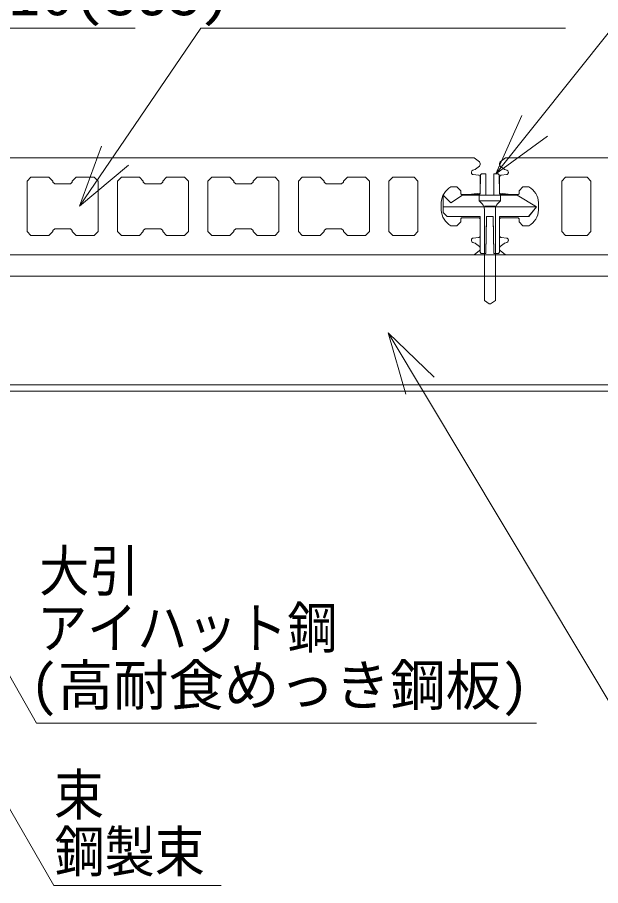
# Model space of a CAD drawing. Units: millimetres, scale not verified. Extents: x -450 to 450, y -136 to 136.
# Drawn here: x -360.98 to -330.98, y 60.71 to 105.37 of the extents above; entities that cross this region are included whole.
import ezdxf
from ezdxf.enums import TextEntityAlignment as Align

# ---------------------------------------------------------------- set-up
doc = ezdxf.new("R2010")
doc.units = ezdxf.units.MM
doc.header["$LTSCALE"] = 2
for name, color, linetype, lineweight in [('0-1_デッキ', 4, 'Continuous', 9), ('0-3_根太', 4, 'Continuous', 9), ('0-4_文字', 4, 'Continuous', 9), ('0-8_WQCS', 4, 'Continuous', 9)]:
    doc.layers.add(name, color=color, linetype=linetype, lineweight=lineweight)
doc.styles.add('ＭＳ ゴシック', font='')
doc.styles.get('ＭＳ ゴシック').set_extended_font_data('MS Gothic')

# ---------------------------------------------------------------- blocks, each defined once
blk = doc.blocks.new('グループ-52-1')
at = {"layer": '0-3_根太'}
for p, q in [((3559.32, -4103.47), (4555.32, -4103.47)), ((3559.32, -4114.47), (4555.32, -4114.47)), ((3559.32, -4170.27), (4555.32, -4170.27)), ((3559.32, -4173.47), (4555.32, -4173.47))]:
    blk.add_line(p, q, dxfattribs=at)
blk = doc.blocks.new('グループ-58-1')
at = {"layer": '0-8_WQCS'}
for p, q in [((4149.5, -4062.29), (4149.33, -4071.74)), ((4152.32, -4061.7), (4150.1, -4061.7)), ((4152.32, -4061.7), (4152.32, -4062.28)), ((4152.32, -4062.28), (4152.32, -4071.73)), ((4156.32, -4062.28), (4156.32, -4061.7)), ((4158.54, -4061.7), (4156.32, -4061.7)), ((4156.32, -4071.73), (4156.32, -4062.28)), ((4159.3, -4071.74), (4159.14, -4062.29)), ((4140.32, -4072.7), (4168.32, -4072.7)), ((4178.32, -4078.7), (4130.32, -4078.7)), ((4174.32, -4083.7), (4178.32, -4078.7)), ((4149.32, -4084.64), (4149.32, -4102.1)), ((4152.63, -4084.66), (4152.33, -4102.12)), ((4156.31, -4102.12), (4156, -4084.66)), ((4159.32, -4102.1), (4159.32, -4084.64)), ((4149.92, -4102.7), (4152.32, -4102.7)), ((4152.33, -4102.12), (4152.32, -4102.7)), ((4156.32, -4102.7), (4156.31, -4102.12)), ((4156.32, -4102.7), (4158.72, -4102.7))]:
    blk.add_line(p, q, dxfattribs=at)
blk.add_lwpolyline([(4130.32, -4072.7), (4134.32, -4076.7), (4140.32, -4072.7), (4149.34, -4071.7), (4149.5, -4062.29), (4150.1, -4061.7), (4152.32, -4061.7), (4152.32, -4072.7), (4156.32, -4072.7), (4156.32, -4061.7), (4158.54, -4061.7), (4159.14, -4062.29), (4159.3, -4071.7), (4168.32, -4072.7), (4178.32, -4078.7), (4174.21, -4083.7), (4159.32, -4083.7), (4159.32, -4102.1), (4158.72, -4102.7), (4156.32, -4102.7), (4155.99, -4083.7), (4152.65, -4083.7), (4152.32, -4102.7), (4149.92, -4102.7), (4149.32, -4102.1), (4149.32, -4083.7), (4132.32, -4083.7), (4130.32, -4081.7)], close=True, dxfattribs=at)
for centre, start, end in [((4150.1, -4062.3), 90, 179), ((4158.54, -4062.3), 1, 90), ((4149.92, -4102.1), 180, 270), ((4158.72, -4102.1), 270, 0)]:
    blk.add_arc(centre, 0.6, start, end, dxfattribs=at)
blk = doc.blocks.new('グループ-59-1')
at = {"layer": '0-8_WQCS'}
for p, q in [((4159.82, -4072.7), (4159.82, -4075.7)), ((4159.82, -4075.7), (4148.82, -4075.7)), ((4148.82, -4075.7), (4150.32, -4077.21)), ((4159.82, -4075.7), (4158.31, -4077.21)), ((4157.14, -4078.38), (4151.5, -4078.38)), ((4151.5, -4080.04), (4151.5, -4126.9)), ((4157.14, -4080.04), (4157.14, -4126.9)), ((4151.5, -4126.9), (4153.96, -4128.62)), ((4153.96, -4128.62), (4154.32, -4128.7))]:
    blk.add_line(p, q, dxfattribs=at)
for points in [[(4159.82, -4072.7), (4148.82, -4072.7), (4148.82, -4075.7)], [(4154.32, -4128.7), (4154.68, -4128.62), (4157.14, -4126.9)]]:
    blk.add_lwpolyline(points, dxfattribs=at)
for centre, start, end in [((4147.5, -4080.04), 0, 45), ((4161.14, -4080.04), 135, 180)]:
    blk.add_arc(centre, 4, start, end, dxfattribs=at)
blk = doc.blocks.new('グループ-60-1')
at = {"layer": '0-8_WQCS'}
for name in ['グループ-58-1', 'グループ-59-1']:
    blk.add_blockref(name, (0, 0), dxfattribs=at)

msp = doc.modelspace()

# ---------------------------------------------------------------- linework, layer by layer
at = {"layer": '0-1_デッキ'}
for p, q in [((-337.175, 97.802), (-337.175, 97.856)), ((-336.175, 97.856), (-336.175, 97.802)), ((-337.625, 97.386), (-337.625, 97.418)), ((-337.552, 97.515), (-337.444, 97.548)), ((-337.409, 97.566), (-337.213, 97.723)), ((-336.137, 97.723), (-335.94, 97.566)), ((-335.906, 97.548), (-335.797, 97.515)), ((-335.725, 97.418), (-335.725, 97.386)), ((-337.267, 97.262), (-337.532, 97.285)), ((-335.817, 97.285), (-336.082, 97.262)), ((-339.175, 95.453), (-339.175, 95.853)), ((-334.175, 95.853), (-334.175, 95.453)), ((-337.625, 93.889), (-337.625, 93.92)), ((-337.444, 93.759), (-337.552, 93.792)), ((-337.532, 94.022), (-337.267, 94.045)), ((-336.082, 94.045), (-335.817, 94.022)), ((-335.797, 93.792), (-335.906, 93.759)), ((-335.725, 93.92), (-335.725, 93.889)), ((-337.213, 93.584), (-337.409, 93.741)), ((-337.175, 93.451), (-337.175, 93.505)), ((-336.175, 93.505), (-336.175, 93.451)), ((-335.94, 93.741), (-336.137, 93.584))]:
    msp.add_line(p, q, dxfattribs=at)
for points in [[(-337.211, 97.934), (-337.475, 98.153), (-365.875, 98.153), (-366.138, 97.934)], [(-307.211, 97.934), (-307.475, 98.153), (-335.875, 98.153), (-336.138, 97.934)], [(-338.675, 96.653), (-338.375, 96.653), (-338.175, 96.453), (-338.175, 96.303), (-338.125, 96.253), (-337.225, 96.253), (-337.175, 96.303), (-337.175, 97.16)], [(-336.175, 97.16), (-336.175, 96.303), (-336.125, 96.253), (-335.225, 96.253), (-335.175, 96.303), (-335.175, 96.453), (-334.975, 96.653), (-334.675, 96.653)], [(-337.175, 94.146), (-337.175, 95.003), (-337.225, 95.053), (-338.125, 95.053), (-338.175, 95.003), (-338.175, 94.853), (-338.375, 94.653), (-338.675, 94.653)], [(-334.675, 94.653), (-334.975, 94.653), (-335.175, 94.853), (-335.175, 95.003), (-335.225, 95.053), (-336.125, 95.053), (-336.175, 95.003), (-336.175, 94.146)], [(-366.138, 93.373), (-365.875, 93.153), (-337.475, 93.153), (-337.211, 93.373)], [(-336.138, 93.373), (-335.875, 93.153), (-307.475, 93.153), (-307.211, 93.373)]]:
    msp.add_lwpolyline(points, dxfattribs=at)
for points in [[(-359.152, 94.353), (-359.352, 94.153), (-360.277, 94.153), (-360.477, 94.353), (-360.477, 96.953), (-360.277, 97.153), (-359.352, 97.153), (-359.152, 96.953), (-359.152, 96.903), (-359.052, 96.803), (-358.252, 96.803), (-358.152, 96.903), (-358.152, 96.953), (-357.952, 97.153), (-357.027, 97.153), (-356.827, 96.953), (-356.827, 94.353), (-357.027, 94.153), (-357.952, 94.153), (-358.152, 94.353), (-358.152, 94.403), (-358.252, 94.503), (-359.052, 94.503), (-359.152, 94.403)], [(-353.502, 94.353), (-353.502, 94.403), (-353.602, 94.503), (-354.402, 94.503), (-354.502, 94.403), (-354.502, 94.353), (-354.702, 94.153), (-355.627, 94.153), (-355.827, 94.353), (-355.827, 96.953), (-355.627, 97.153), (-354.702, 97.153), (-354.502, 96.953), (-354.502, 96.903), (-354.402, 96.803), (-353.602, 96.803), (-353.502, 96.903), (-353.502, 96.953), (-353.302, 97.153), (-352.377, 97.153), (-352.177, 96.953), (-352.177, 94.353), (-352.377, 94.153), (-353.302, 94.153)], [(-348.848, 96.903), (-348.848, 96.953), (-348.648, 97.153), (-347.723, 97.153), (-347.523, 96.953), (-347.523, 94.353), (-347.723, 94.153), (-348.648, 94.153), (-348.848, 94.353), (-348.848, 94.403), (-348.948, 94.503), (-349.748, 94.503), (-349.848, 94.403), (-349.848, 94.353), (-350.048, 94.153), (-350.973, 94.153), (-351.173, 94.353), (-351.173, 96.953), (-350.973, 97.153), (-350.048, 97.153), (-349.848, 96.953), (-349.848, 96.903), (-349.748, 96.803), (-348.948, 96.803)], [(-345.198, 96.903), (-345.098, 96.803), (-344.298, 96.803), (-344.198, 96.903), (-344.198, 96.953), (-343.998, 97.153), (-343.073, 97.153), (-342.873, 96.953), (-342.873, 94.353), (-343.073, 94.153), (-343.998, 94.153), (-344.198, 94.353), (-344.198, 94.403), (-344.298, 94.503), (-345.098, 94.503), (-345.198, 94.403), (-345.198, 94.353), (-345.398, 94.153), (-346.323, 94.153), (-346.523, 94.353), (-346.523, 96.953), (-346.323, 97.153), (-345.398, 97.153), (-345.198, 96.953)], [(-341.873, 94.353), (-341.873, 96.953), (-341.673, 97.153), (-340.572, 97.153), (-340.372, 96.953), (-340.372, 94.354), (-340.572, 94.154), (-341.673, 94.153)], [(-332.978, 96.953), (-332.778, 97.153), (-331.677, 97.153), (-331.477, 96.953), (-331.477, 94.353), (-331.677, 94.153), (-332.778, 94.154), (-332.978, 94.354)]]:
    msp.add_lwpolyline(points, close=True, dxfattribs=at)
for centre, radius, start, end in [((-337.276, 97.856), 0.102, 0, 50.1944), ((-336.073, 97.856), 0.102, 129.8056, 180), ((-337.523, 97.418), 0.102, 106.6992, 180), ((-337.523, 97.386), 0.102, 180, 264.9204), ((-337.473, 97.645), 0.102, 286.6992, 308.6598), ((-337.276, 97.802), 0.102, 308.6598, 0), ((-336.073, 97.802), 0.102, 180, 231.3402), ((-335.877, 97.645), 0.102, 231.3402, 253.3008), ((-335.826, 97.386), 0.102, 275.0796, 0), ((-335.826, 97.418), 0.102, 0, 73.3008), ((-337.276, 97.16), 0.102, 0, 84.9204), ((-336.073, 97.16), 0.102, 95.0796, 180), ((-338.233, 95.821), 0.942, 117.9507, 178.0321), ((-335.116, 95.821), 0.942, 1.9679, 62.0493), ((-338.233, 95.486), 0.942, 181.9679, 242.0493), ((-335.116, 95.486), 0.942, 297.9507, 358.0321), ((-337.523, 93.92), 0.102, 95.0796, 180), ((-337.523, 93.889), 0.102, 180, 253.3008), ((-337.276, 94.146), 0.102, 275.0796, 0), ((-336.073, 94.146), 0.102, 180, 264.9204), ((-335.826, 93.92), 0.102, 0, 84.9204), ((-335.826, 93.889), 0.102, 286.6992, 0), ((-337.473, 93.662), 0.102, 51.3402, 73.3008), ((-337.276, 93.505), 0.102, 0, 51.3402), ((-337.276, 93.451), 0.102, 309.8056, 0), ((-336.073, 93.505), 0.102, 128.6598, 180), ((-336.073, 93.451), 0.102, 180, 230.1944), ((-335.877, 93.662), 0.102, 106.6992, 128.6598)]:
    msp.add_arc(centre, radius, start, end, dxfattribs=at)
at = {"layer": '0-4_文字'}
for p, q in [((-354.912, 104.824), (-382.6, 104.824)), ((-330.392, 104.824), (-336.364, 97.33)), ((-329.891, 69.074), (-341.9, 89.153)), ((-359.99, 69.074), (-367.525, 82.263)), ((-359.094, 60.712), (-368.881, 77.664)), ((-359.99, 69.074), (-334.273, 69.074)), ((-359.094, 60.712), (-350.487, 60.712))]:
    msp.add_line(p, q, dxfattribs=at)
for points in [[(-332.777, 104.824), (-351.548, 104.824), (-357.773, 95.653)], [(-333.705, 99.262), (-336.364, 97.33), (-335.027, 100.333)], [(-355.255, 97.766), (-357.773, 95.653), (-356.648, 98.742)], [(-340.994, 85.994), (-341.9, 89.153), (-339.536, 86.87)]]:
    msp.add_lwpolyline(points, dxfattribs=at)

# ---------------------------------------------------------------- block references
at = {"layer": '0-3_根太', "xscale": 0.1, "yscale": 0.1}
msp.add_blockref('グループ-52-1', (-752.107, 503.5), dxfattribs=at)
at = {"layer": '0-8_WQCS', "xscale": 0.1, "yscale": 0.1}
msp.add_blockref('グループ-60-1', (-752.107, 503.5), dxfattribs=at)

# ---------------------------------------------------------------- texts
at = {"layer": '0-4_文字', "style": 'ＭＳ ゴシック'}
for s, width, p in [('ナベテクス5×16(SUS)', 1.15, (-382.798, 104.851)), ('大引', 0.9, (-359.849, 75.224)), ('アイハット鋼', 0.9, (-359.96, 72.295)), ('束', 0.9, (-359.097, 63.709)), ('鋼製束', 0.9, (-359.063, 60.787))]:
    msp.add_text(s, height=2.097, dxfattribs=dict(at, width=width)).set_placement(p, align=Align.BOTTOM_LEFT)
msp.add_text('(高耐食めっき鋼板)', height=2.09, dxfattribs=at).set_placement((-360.323, 69.353), align=Align.BOTTOM_LEFT)

doc.saveas('drawing.dxf')
